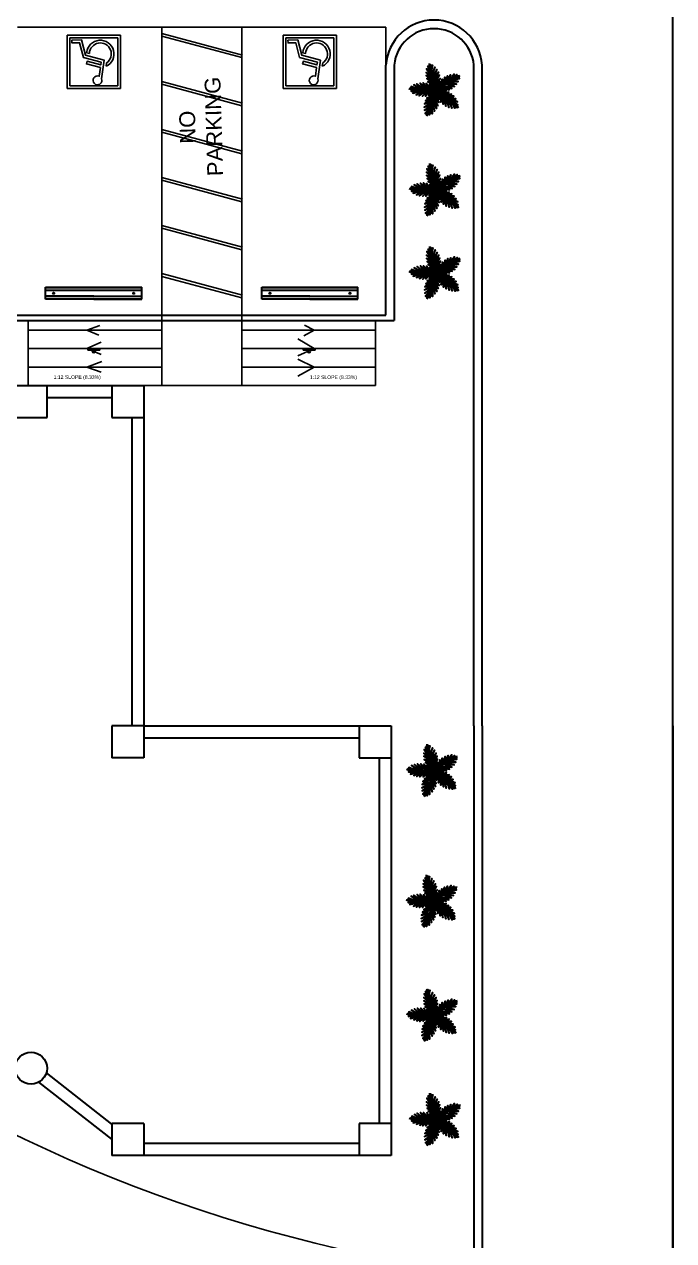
# Paper-space layout 'Layout1' of a CAD drawing. Header units: inches. Extents: x 0 to 35.9, y 0 to 23.6.
# Drawn here: x 16.37 to 19.53, y 12.43 to 18.36 of the extents above; entities that cross this region are included whole.
import ezdxf

# ---------------------------------------------------------------- set-up
doc = ezdxf.new("R2010")
doc.units = ezdxf.units.IN
doc.header["$MEASUREMENT"] = 0
doc.linetypes.add('CENTERX2', pattern=[0.8, 0.5, -0.1, 0.1, -0.1])
doc.layers.get('0').update_dxf_attribs({"lineweight": 30})
for name, color, linetype in [('15 ft check', 10, 'Continuous'), ('HANDICAP PARKING', 150, 'Continuous'), ('HANDICAP PARKING ACCESS AISLE', 130, 'CENTERX2'), ('HANDICAP RAMP', 200, 'Continuous')]:
    doc.layers.add(name, color=color, linetype=linetype)
doc.styles.get("Standard").update_dxf_attribs({"font": 'arial.ttf'})
doc.dimstyles.get("Standard").update_dxf_attribs({"dimtxt": 0.18, "dimasz": 0.18, "dimexe": 0.18, "dimexo": 0.0625, "dimgap": 0.09, "dimtad": 0, "dimtih": 1, "dimtoh": 1, "dimdec": 4, "dimzin": 0, "dimdsep": 46, "dimtxsty": 'Standard', "dimcen": 0.09, "dimadec": 0, "dimazin": 0, "dimtfac": 1, "dimtdec": 4, "dimtofl": 0, "dimtmove": 0, "dimatfit": 3, "dimfxl": 1, "dimtolj": 1, "dimtzin": 0, "dimarcsym": 0})

# ---------------------------------------------------------------- blocks, each defined once
blk = doc.blocks.new('tree 5412326')
for points in [[(-0.75, 0.415), (-0.644, 0.447), (-0.742, 0.482), (-0.548, 0.566), (-0.736, 0.55), (-0.474, 0.7), (-0.734, 0.618), (-0.425, 0.846), (-0.734, 0.686), (-0.402, 0.997), (-0.738, 0.754), (-0.407, 1.15), (-0.753, 0.889), (-0.439, 1.3), (-0.772, 0.988), (-0.498, 1.442), (-0.789, 1.089), (-0.58, 1.571), (-0.796, 1.225), (-0.642, 1.603), (-0.788, 1.343), (-0.669, 1.638), (-0.774, 1.428), (-0.801, 1.584), (-0.796, 1.225), (-0.901, 1.493), (-0.789, 1.089), (-0.972, 1.331), (-0.753, 0.889), (-1.021, 1.185), (-0.738, 0.754), (-1.043, 1.034), (-0.734, 0.686), (-1.038, 0.881), (-0.734, 0.618), (-1.006, 0.731), (-0.736, 0.55), (-0.948, 0.589), (-0.742, 0.482), (-0.865, 0.46)], [(-0.821, 0.379), (-0.82, 0.489), (-0.883, 0.407), (-0.903, 0.618), (-0.946, 0.433), (-1.008, 0.73), (-1.009, 0.457), (-1.131, 0.821), (-1.074, 0.477), (-1.268, 0.889), (-1.14, 0.495), (-1.415, 0.932), (-1.273, 0.522), (-1.568, 0.948), (-1.374, 0.535), (-1.72, 0.936), (-1.475, 0.55), (-1.869, 0.897), (-1.606, 0.585), (-1.918, 0.849), (-1.716, 0.629), (-1.96, 0.834), (-1.792, 0.668), (-1.949, 0.691), (-1.606, 0.585), (-1.893, 0.568), (-1.475, 0.55), (-1.761, 0.451), (-1.273, 0.522), (-1.638, 0.359), (-1.14, 0.495), (-1.501, 0.291), (-1.074, 0.477), (-1.353, 0.248), (-1.009, 0.457), (-1.201, 0.233), (-0.946, 0.433), (-1.048, 0.244), (-0.883, 0.407), (-0.9, 0.283)], [(-0.694, 0.358), (-0.63, 0.268), (-0.627, 0.371), (-0.487, 0.212), (-0.561, 0.387), (-0.336, 0.184), (-0.495, 0.405), (-0.183, 0.182), (-0.431, 0.427), (-0.032, 0.207), (-0.367, 0.451), (0.112, 0.259), (-0.244, 0.507), (0.245, 0.336), (-0.155, 0.556), (0.361, 0.436), (-0.064, 0.604), (0.459, 0.554), (0.063, 0.653), (0.47, 0.622), (0.178, 0.682), (0.495, 0.659), (0.262, 0.694), (0.402, 0.768), (0.063, 0.653), (0.285, 0.835), (-0.064, 0.604), (0.109, 0.852), (-0.244, 0.507), (-0.044, 0.854), (-0.367, 0.451), (-0.195, 0.828), (-0.431, 0.427), (-0.34, 0.776), (-0.495, 0.405), (-0.472, 0.699), (-0.561, 0.387), (-0.589, 0.6), (-0.627, 0.371), (-0.686, 0.481)], [(-0.809, 0.3), (-0.914, 0.335), (-0.855, 0.25), (-1.062, 0.296), (-0.9, 0.198), (-1.2, 0.231), (-0.941, 0.145), (-1.325, 0.142), (-0.981, 0.09), (-1.433, 0.033), (-1.018, 0.033), (-1.519, -0.094), (-1.085, -0.086), (-1.581, -0.234), (-1.129, -0.177), (-1.617, -0.383), (-1.174, -0.269), (-1.626, -0.536), (-1.248, -0.383), (-1.595, -0.598), (-1.324, -0.474), (-1.594, -0.643), (-1.385, -0.534), (-1.455, -0.676), (-1.248, -0.383), (-1.32, -0.661), (-1.174, -0.269), (-1.168, -0.572), (-1.085, -0.086), (-1.043, -0.483), (-1.018, 0.033), (-0.936, -0.374), (-0.981, 0.09), (-0.85, -0.247), (-0.941, 0.145), (-0.788, -0.107), (-0.9, 0.198), (-0.751, 0.042), (-0.855, 0.25), (-0.742, 0.195)], [(-0.73, 0.287), (-0.796, 0.198), (-0.697, 0.227), (-0.805, 0.045), (-0.662, 0.169), (-0.786, -0.107), (-0.624, 0.113), (-0.74, -0.253), (-0.583, 0.058), (-0.669, -0.389), (-0.541, 0.005), (-0.575, -0.51), (-0.449, -0.095), (-0.461, -0.612), (-0.375, -0.164), (-0.33, -0.692), (-0.302, -0.236), (-0.187, -0.748), (-0.216, -0.342), (-0.119, -0.738), (-0.153, -0.442), (-0.076, -0.75), (-0.115, -0.518), (-0.002, -0.629), (-0.216, -0.342), (0.026, -0.496), (-0.302, -0.236), (-0.012, -0.324), (-0.449, -0.095), (-0.058, -0.177), (-0.541, 0.005), (-0.129, -0.042), (-0.583, 0.058), (-0.223, 0.079), (-0.624, 0.113), (-0.337, 0.182), (-0.662, 0.169), (-0.468, 0.262), (-0.697, 0.227), (-0.61, 0.318)]]:
    blk.add_lwpolyline(points, close=True)
for points in [[(-0.761, 0.348, 0.101039), (-0.772, 0.988, -0.173091), (-0.685, 1.684)], [(-0.761, 0.348, 0.101039), (-1.374, 0.535, -0.173091), (-2.008, 0.833)], [(-0.761, 0.348, 0.101039), (-0.155, 0.556, -0.173091), (0.533, 0.688)], [(-0.761, 0.348, 0.101039), (-1.129, -0.177, -0.173091), (-1.608, -0.689)], [(-0.761, 0.348, 0.101039), (-0.375, -0.164, -0.173091), (-0.037, -0.778)]]:
    blk.add_lwpolyline(points, format="xyb")
blk = doc.blocks.new('tree 97643')
blk.add_blockref('tree 5412326', (348.384, 244.595))
blk = doc.blocks.new('*D15')
at = {"color": 0, "lineweight": -2, "ltscale": 0.125, "transparency": 16777216}
for p, q in [((17.0368, 18.4102), (17.0368, 18.7981)), ((17.4269, 18.4102), (17.4269, 18.7981)), ((16.8568, 18.6181), (16.6768, 18.6181)), ((17.6069, 18.6181), (17.7869, 18.6181))]:
    blk.add_line(p, q, dxfattribs=at)
at = {"color": 0, "ltscale": 0.125, "transparency": 16777216}
for points in [[(16.8568, 18.6481), (16.8568, 18.5881), (17.0368, 18.6181)], [(17.6069, 18.6481), (17.6069, 18.5881), (17.4269, 18.6181)]]:
    blk.add_solid(points, dxfattribs=at)
at = {"layer": 'Defpoints', "color": 0, "ltscale": 0.125, "transparency": 16777216}
for p in [(17.0368, 18.6181), (17.0368, 18.3477), (17.4269, 18.3477)]:
    blk.add_point(p, dxfattribs=at)
at = {"color": 0, "ltscale": 0.125, "transparency": 16777216, "insert": (17.2319, 18.6181), "char_height": 0.18, "attachment_point": 5}
blk.add_mtext("\\A1;5'", dxfattribs=at)

psp = doc.layouts.get("Layout1")

# ---------------------------------------------------------------- linework, layer by layer
at = {"color": 7}
for p, q in [((19.52733, 14.94207), (19.52733, 20.68725)), ((19.52733, 11.03537), (19.52733, 20.68725)), ((18.12924, 16.94311), (18.12924, 18.16256)), ((18.16907, 18.16256), (18.16907, 16.9171)), ((18.55761, 14.94207), (18.55761, 18.16256)), ((18.59744, 14.94207), (18.59744, 18.16256)), ((16.47104, 17.02114), (16.47104, 17.07967)), ((16.47104, 17.07967), (16.93924, 17.07967)), ((16.47104, 17.07804), (16.93924, 17.07804)), ((16.93924, 17.02114), (16.93924, 17.07967)), ((17.52448, 17.02114), (17.52448, 17.07967)), ((17.52448, 17.07967), (17.99268, 17.07967)), ((17.52448, 17.07804), (17.99268, 17.07804)), ((17.99268, 17.02114), (17.99268, 17.07967)), ((16.47104, 17.06504), (16.93924, 17.06504)), ((16.70514, 17.03578), (16.47104, 17.03578)), ((16.70514, 17.02277), (16.47104, 17.02277)), ((16.70514, 17.02114), (16.47104, 17.02114)), ((16.70514, 17.03578), (16.93924, 17.03578)), ((16.70514, 17.02277), (16.93924, 17.02277)), ((16.70514, 17.02114), (16.93924, 17.02114)), ((16.93924, 17.02114), (16.93924, 17.02277)), ((17.52448, 17.06504), (17.99268, 17.06504)), ((17.75858, 17.03578), (17.52448, 17.03578)), ((17.75858, 17.02277), (17.52448, 17.02277)), ((17.75858, 17.02114), (17.52448, 17.02114)), ((17.75858, 17.03578), (17.99268, 17.03578)), ((17.75858, 17.02277), (17.99268, 17.02277)), ((17.75858, 17.02114), (17.99268, 17.02114)), ((14.16837, 16.94311), (18.12924, 16.94311)), ((14.16837, 16.9171), (18.16907, 16.9171)), ((13.28209, 16.60027), (16.94964, 16.60027)), ((16.47766, 16.44421), (16.47766, 16.60027)), ((16.79357, 16.60027), (16.79357, 16.44421)), ((16.94964, 16.60027), (16.94964, 14.94207)), ((16.47766, 16.54175), (16.79357, 16.54175)), ((16.32159, 16.44421), (16.47766, 16.44421)), ((16.79357, 16.44421), (16.94964, 16.44421)), ((16.79357, 16.44421), (16.94964, 16.44421)), ((16.79357, 16.44421), (16.94964, 16.44421)), ((16.89112, 16.44421), (16.89112, 14.94207)), ((16.79357, 14.94207), (16.79357, 14.78601)), ((16.94964, 14.94207), (16.79357, 14.94207)), ((16.94862, 14.94207), (16.94964, 14.94338)), ((16.94964, 14.94207), (18.15525, 14.94207)), ((16.94964, 14.94207), (16.94964, 14.78601)), ((17.99918, 14.94207), (17.99918, 14.78601)), ((17.99918, 14.94207), (17.99918, 14.78601)), ((18.15525, 14.94207), (18.15525, 12.84819)), ((18.55761, 14.94207), (18.55761, 11.08893)), ((18.59744, 14.94207), (18.59744, 11.08893)), ((19.52733, 14.94207), (19.52733, 11.79637)), ((16.94964, 14.88355), (17.99918, 14.88355)), ((16.94964, 14.78601), (16.79357, 14.78601)), ((17.99918, 14.78601), (18.15525, 14.78601)), ((18.09673, 14.78601), (18.09673, 13.00425)), ((16.79357, 13.0012), (16.4746, 13.25161)), ((16.79357, 12.9268), (16.43846, 13.20557)), ((16.94964, 13.00425), (16.79357, 13.00425)), ((16.79357, 13.00425), (16.79357, 12.84819)), ((16.94964, 13.00425), (16.94964, 12.84819)), ((17.99918, 13.00425), (17.99918, 12.84819)), ((17.99918, 13.00425), (17.99918, 12.84819)), ((18.15525, 13.00425), (17.99918, 13.00425)), ((17.99918, 12.90671), (16.94964, 12.90671)), ((18.15525, 12.84819), (16.79357, 12.84819))]:
    psp.add_line(p, q, dxfattribs=at)
for centre, radius in [((16.51005, 17.05041), 0.00325), ((16.90022, 17.05041), 0.00325), ((17.5635, 17.05041), 0.00325), ((17.95366, 17.05041), 0.00325), ((16.39963, 13.27326), 0.07803)]:
    psp.add_circle(centre, radius, dxfattribs=at)
for centre, radius, start, end in [((18.36334, 18.14744), 0.23459, 3.695221, 176.304779), ((18.36334, 18.14467), 0.19509, 5.261994, 174.738006), ((19.55418, 19.60072), 8.5654, 211.987556, 269.82042), ((19.55418, 19.60072), 9.5654, 211.987556, 269.82042)]:
    psp.add_arc(centre, radius, start, end, dxfattribs=at)
at = {"layer": '15 ft check', "color": 7}
psp.add_arc((19.55418, 19.60072), 7.3949, 211.987556, 269.82042, dxfattribs=at)
at = {"layer": 'HANDICAP PARKING', "color": 7}
for p, q in [((16.33448, 18.34771), (17.03678, 18.34771)), ((17.42694, 16.94311), (17.42694, 18.34771)), ((18.09022, 18.34771), (17.42694, 18.34771)), ((17.42694, 18.34771), (18.12924, 18.34771)), ((18.12924, 16.94311), (18.12924, 18.34771)), ((16.57508, 18.29568), (16.57508, 18.30869)), ((16.57508, 18.30869), (16.58809, 18.30869)), ((16.57508, 18.06158), (16.57508, 18.29568)), ((16.82219, 18.30869), (16.58809, 18.30869)), ((16.58809, 18.06158), (16.58809, 18.29568)), ((16.82219, 18.29568), (16.58809, 18.29568)), ((16.83519, 18.30869), (16.82219, 18.30869)), ((16.82219, 18.06158), (16.82219, 18.29568)), ((16.83519, 18.29568), (16.83519, 18.30869)), ((16.83519, 18.06158), (16.83519, 18.29568)), ((17.62853, 18.29568), (17.62853, 18.30869)), ((17.62853, 18.30869), (17.64153, 18.30869)), ((17.62853, 18.06158), (17.62853, 18.29568)), ((17.87563, 18.30869), (17.64153, 18.30869)), ((17.64153, 18.06158), (17.64153, 18.29568)), ((17.87563, 18.29568), (17.64153, 18.29568)), ((17.88864, 18.30869), (17.87563, 18.30869)), ((17.87563, 18.06158), (17.87563, 18.29568)), ((17.88864, 18.29568), (17.88864, 18.30869)), ((17.88864, 18.06158), (17.88864, 18.29568)), ((16.57508, 18.06158), (16.57508, 18.04858)), ((16.57508, 18.04858), (16.58809, 18.04858)), ((16.82219, 18.06158), (16.58809, 18.06158)), ((16.82219, 18.04858), (16.58809, 18.04858)), ((16.82219, 18.04858), (16.83519, 18.04858)), ((16.83519, 18.04858), (16.83519, 18.06158)), ((17.62853, 18.06158), (17.62853, 18.04858)), ((17.62853, 18.04858), (17.64153, 18.04858)), ((17.87563, 18.06158), (17.64153, 18.06158)), ((17.87563, 18.04858), (17.64153, 18.04858)), ((17.87563, 18.04858), (17.88864, 18.04858)), ((17.88864, 18.04858), (17.88864, 18.06158)), ((17.03657, 16.94311), (17.03657, 17.73938)), ((17.03678, 16.94311), (16.33448, 16.94311)), ((17.03678, 16.94311), (16.3735, 16.94311)), ((18.09022, 16.94311), (17.42694, 16.94311)), ((18.09022, 16.94311), (18.12924, 16.94311)), ((16.70514, 16.7797), (16.67587, 16.7797)), ((16.67587, 16.7797), (16.67587, 16.7732)), ((16.70514, 16.7797), (16.67587, 16.7797)), ((16.67587, 16.7797), (16.67587, 16.7732)), ((16.70514, 16.7797), (16.7344, 16.7797)), ((16.70514, 16.7797), (16.7344, 16.7797)), ((16.7344, 16.7797), (16.7344, 16.7732)), ((17.75428, 16.7797), (17.72502, 16.7797)), ((17.72502, 16.7797), (17.72502, 16.7732)), ((17.75428, 16.7797), (17.72502, 16.7797)), ((17.72502, 16.7797), (17.72502, 16.7732)), ((17.75428, 16.7797), (17.78355, 16.7797)), ((17.75428, 16.7797), (17.78355, 16.7797)), ((17.78355, 16.7797), (17.78355, 16.7732)), ((16.67587, 16.7732), (16.70514, 16.7732)), ((16.67587, 16.7732), (16.70514, 16.7732)), ((16.70514, 16.7732), (16.7344, 16.7732)), ((17.72502, 16.7732), (17.75428, 16.7732)), ((17.72502, 16.7732), (17.75428, 16.7732)), ((17.75428, 16.7732), (17.78355, 16.7732))]:
    psp.add_line(p, q, dxfattribs=at)
at = {"layer": 'HANDICAP PARKING', "color": 7, "linetype": 'ByBlock'}
for points in [[(16.74156, 18.1764), (16.73968, 18.16317), (16.67328, 18.18096), (16.66985, 18.16814), (16.73779, 18.14993), (16.73182, 18.10792, 4.9855049), (16.74356, 18.09622), (16.75635, 18.18617), (16.66572, 18.21046), (16.64617, 18.28539), (16.59837, 18.28365), (16.59885, 18.27039), (16.63602, 18.27174), (16.65483, 18.19964)], [(16.76552, 18.15641), (16.76789, 18.17304, 1.6077481), (16.68392, 18.21932), (16.67086, 18.22282, -1.7297573)], [(17.79501, 18.1764), (17.79312, 18.16317), (17.72673, 18.18096), (17.72329, 18.16814), (17.79124, 18.14993), (17.78526, 18.10792, 4.9855049), (17.797, 18.09622), (17.8098, 18.18617), (17.71916, 18.21046), (17.69961, 18.28539), (17.65182, 18.28365), (17.6523, 18.27039), (17.68946, 18.27174), (17.70827, 18.19964)], [(17.81897, 18.15641), (17.82133, 18.17304, 1.6077481), (17.73737, 18.21932), (17.72431, 18.22282, -1.7297573)]]:
    psp.add_lwpolyline(points, format="xyb", close=True, dxfattribs=at)
at = {"layer": 'HANDICAP PARKING', "color": 7}
for centre in [(16.70514, 16.7667), (17.75428, 16.7667)]:
    psp.add_circle(centre, 0.0065, dxfattribs=at)
at = {"layer": 'HANDICAP PARKING ACCESS AISLE', "color": 7}
for p, q in [((17.42694, 18.34771), (17.03678, 18.34771)), ((17.03678, 18.34771), (17.03678, 18.12244)), ((17.42679, 17.02825), (17.42694, 18.34771)), ((17.43029, 18.21131), (17.03678, 18.31675)), ((17.42692, 18.19875), (17.03678, 18.30329)), ((17.03678, 18.12244), (17.03678, 16.94311)), ((17.43026, 17.97721), (17.03678, 18.08265)), ((17.4269, 17.96465), (17.03678, 18.06918)), ((17.43024, 17.74311), (17.03678, 17.84854)), ((17.42687, 17.73055), (17.03678, 17.83508)), ((17.43024, 17.50901), (17.03657, 17.61449)), ((17.42687, 17.49644), (17.03657, 17.60102)), ((17.4302, 17.27491), (17.03657, 17.38038)), ((17.42683, 17.26234), (17.03657, 17.36691)), ((17.43016, 17.04081), (17.03657, 17.14627)), ((17.42679, 17.02825), (17.03657, 17.1328)), ((17.03678, 16.94311), (17.42694, 16.94311))]:
    psp.add_line(p, q, dxfattribs=at)
at = {"layer": 'HANDICAP RAMP', "color": 7}
for p, q in [((16.38566, 16.60027), (16.38566, 16.9171)), ((16.38566, 16.9171), (17.03678, 16.9171)), ((17.03678, 16.94311), (17.03678, 16.60027)), ((17.42694, 16.60027), (17.42694, 16.94311)), ((17.60991, 16.9171), (18.07811, 16.9171)), ((18.07811, 16.9171), (18.07811, 16.60027)), ((17.00958, 16.87), (16.38566, 16.87)), ((16.6722, 16.87), (16.73423, 16.89313)), ((16.6722, 16.87), (16.73091, 16.84666)), ((17.00958, 16.87), (17.03678, 16.87)), ((17.58271, 16.87), (17.42694, 16.87)), ((17.58271, 16.87), (18.07811, 16.87)), ((17.77856, 16.87), (17.72889, 16.8433)), ((17.77856, 16.87), (17.73221, 16.89475)), ((16.95875, 16.78195), (16.38566, 16.78195)), ((16.6722, 16.78195), (16.74137, 16.81143)), ((16.6722, 16.78195), (16.74137, 16.75188)), ((16.95875, 16.78195), (17.03678, 16.78195)), ((17.53186, 16.78195), (17.42694, 16.78195)), ((17.53186, 16.78195), (18.07811, 16.78195)), ((17.77856, 16.78195), (17.70015, 16.82829)), ((17.77856, 16.78195), (17.70015, 16.74558)), ((17.77856, 16.69044), (17.70015, 16.72967)), ((16.90591, 16.69044), (16.38566, 16.69044)), ((16.6722, 16.69044), (16.74468, 16.71714)), ((16.6722, 16.69044), (16.74198, 16.66519)), ((16.90591, 16.69044), (17.03678, 16.69044)), ((17.47901, 16.69044), (17.42694, 16.69044)), ((17.47901, 16.69044), (18.07811, 16.69044)), ((17.77856, 16.69044), (17.70015, 16.64705)), ((16.85386, 16.60027), (16.38566, 16.60027)), ((16.85386, 16.60027), (17.03678, 16.60027)), ((17.03678, 16.60027), (17.42694, 16.60027)), ((18.07811, 16.60027), (17.42694, 16.60027))]:
    psp.add_line(p, q, dxfattribs=at)

# ---------------------------------------------------------------- block references
at = {"xscale": 0.1009565244093054, "yscale": 0.1009565244093054, "zscale": 0.1009565244093054, "rotation": 90}
for p in [(43.10467, -17.05565), (43.10627, -17.54283), (43.10627, -17.94665), (43.09282, -20.37339), (43.09039, -21.01016), (43.09271, -21.56487), (43.1065, -22.07356)]:
    psp.add_blockref('tree 97643', p, dxfattribs=at)

# ---------------------------------------------------------------- texts
at = {"layer": 'HANDICAP PARKING ACCESS AISLE', "color": 7, "insert": (17.18976, 15.57589), "char_height": 0.077084, "attachment_point": 1, "rotation": 91.664372}
psp.add_mtext_dynamic_manual_height_columns('\\pxqc;NO \\PPARKING', width=4.567135, gutter_width=0.38542, heights=[0], dxfattribs=at)
at = {"layer": 'HANDICAP RAMP', "color": 7, "char_height": 0.0176048, "attachment_point": 1}
for insert in [(16.5101, 16.6507), (17.75818, 16.65023)]:
    psp.add_mtext_dynamic_manual_height_columns('1:12 SLOPE (8.33%)', width=46.5244682, gutter_width=0.08802, heights=[0], dxfattribs=dict(at, insert=insert))

# ---------------------------------------------------------------- dimensions: what is measured, and where the dimension line sits
at = {"ltscale": 0.125}
dim = psp.add_linear_dim(base=(17.03678, 18.61809), p1=(17.42694, 18.34771), p2=(17.03678, 18.34771), text="5'", dimstyle='Standard', dxfattribs=at)
dim.commit()
dim.dimension.update_dxf_attribs({"geometry": '*D15', "text_midpoint": (17.23186, 18.61809)})

doc.saveas('drawing.dxf')
